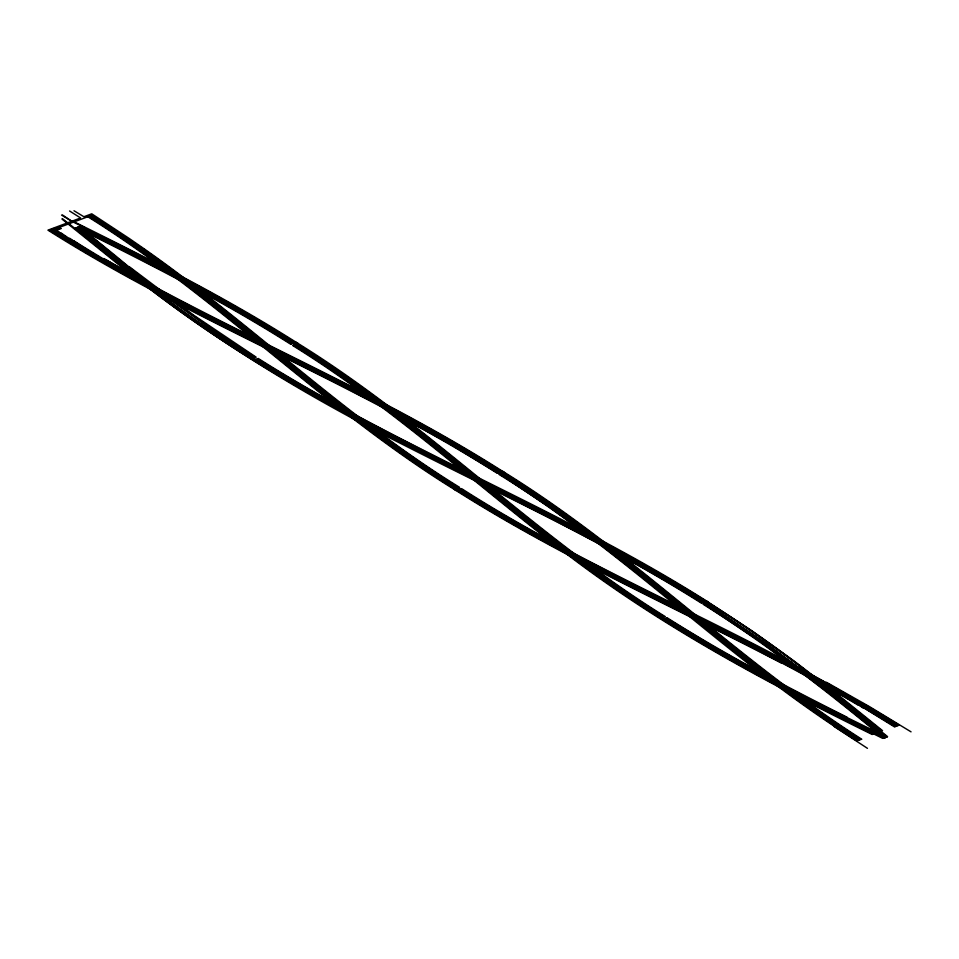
<?xml version="1.0" encoding="UTF-8"?>
<svg xmlns="http://www.w3.org/2000/svg" width="959" height="959" viewBox="0 0 959 959"><rect width="100%" height="100%" fill="white"/><g stroke="black" fill="none" stroke-linecap="round" stroke-linejoin="round"><path stroke-width="1.44" d="M61.544 215.044L71.673 221.265M54.088 228.47L49.329 230.244L86.262 252.72L126.564 275.689L195.228 312.119L334.235 381.802L390.84 411.159L450.574 444.341L505.393 477.702L549.819 507.431L594.928 540.205L637.267 573.17L755.812 668.711L795.55 698.62L834.114 725.699M91.177 214.624L143.814 249.4M54.687 228.853L50.695 230.34L57.18 234.392M90.11 215.907L52.517 229.944L66.579 238.671M55.286 229.237L52.074 230.436L69.863 242.171M60.009 227.751L53.896 230.04L68.149 238.863M60.609 228.134L55.274 230.124L60.261 233.241M61.208 228.518L56.641 230.22L68.952 239.354L102.289 259.11M73.999 210.74L83.877 216.734L91.74 213.809L129.081 238.371L143.85 248.597L144.569 249.927C235.65 313.521 316.446 390.469 407.815 453.667C537.567 546.162 686.212 605.764 824.8 682.772M62.395 218.64L110.681 256.437M114.72 246.115L77.319 227.439M72.369 220.942C149.077 259.014 225.773 297.458 298.093 343.514M84.848 227.822L72.476 221.673L62.527 215.032M80.088 226.108C195.72 281.035 308.954 343.67 409.805 423.255C493.777 489.03 573.554 560.595 664.527 616.925M84.907 228.506C198.213 284.116 309.889 344.689 408.978 423.506C492.962 489.294 572.775 560.859 663.748 617.212M79.393 226.444C194.269 282.785 307.719 343.802 408.15 423.758C492.159 489.558 571.972 561.147 662.981 617.5M78.71 226.768C190.769 281.838 301.629 341.02 400.107 418.436C486.872 485.674 568.555 559.852 662.213 617.788M78.015 227.103C150.863 263.293 223.567 300.119 292.327 343.73M76.624 227.762C149.424 263.929 222.068 300.73 290.793 344.305M886.823 737.075C811.614 700.25 736.14 663.472 665.438 618.267M886.14 737.399C810.906 700.549 735.385 663.808 664.671 618.555M885.445 737.735L831.345 711.338L766.325 677.545M884.749 738.07C809.468 701.592 734.606 663.76 663.868 618.831M884.054 738.394L844.316 718.567M873.649 733.875C762.944 680.914 654.422 621.54 557.275 545.947C469.862 478.373 387.724 403.571 293.466 345.24M873.673 733.887L882.76 738.406M872.954 734.21L841.043 718.255M872.27 734.534C763.268 680.938 655.524 623.23 559.373 548.416C470.857 480.303 387.975 404.494 292.687 345.528M114.708 246.115C174.922 276.384 234.595 307.923 291.56 344.017M845.454 716.421C784.69 685.889 724.453 654.122 666.973 617.692M846.27 716.829L847.097 717.248M841.738 717.931C734.318 664.779 629.967 604.374 536.537 528.912C457.215 465.738 380.615 398.608 294.233 344.952M842.661 717.728L843.488 718.147M785.361 660.991L822.822 680.986L885.397 719.058M781.106 662.933C671.744 605.884 558.534 555.729 454.242 489.378M767.751 676.91L714.395 647.157L666.205 617.98M826.382 682.233L869.597 706.687L911.05 731.849M821.899 684.031L856.375 703.415L863.424 708.233M821.168 684.342C700.418 616.901 571.816 563.772 455.01 489.09M840.863 691.679L861.937 703.69M840.132 691.99C678.049 601.005 501.965 532.856 355.286 416.098C267.765 348.513 185.483 273.699 91.321 215.092M105.514 259.505C236.31 334.655 377.103 391.26 504.506 472.499M103.332 261.172L79.933 246.739M103.764 258.498C233.96 335.194 376.192 390.888 503.727 472.787M100.659 258.906C251.773 347.422 418.244 409.637 560.643 513.377C662.561 585.661 752.863 673.398 858.677 740.372M459.613 487.352C347.098 418.232 252.457 324.789 144.605 249.124M99.832 259.158L90.29 253.608M862.68 703.391L898.451 725.519M858.964 704.901L894.639 726.982M858.221 705.213C727.425 627.006 584.391 571.084 455.777 488.802M867.907 706.423L881.621 714.539M867.152 706.723C735.997 626.91 591.032 571.66 461.531 488.575M89.535 253.907L70.618 241.872M864.167 707.934L895.394 726.694M876.73 713.112L891.283 722.642M875.219 713.712C739.257 632.005 590.576 573.722 456.544 488.515M882.472 715.042L899.218 725.232M79.058 246.211L57.948 234.104M78.254 246.475C223.147 334.991 384.403 394.64 525.52 490.049C641.787 566.278 740.36 666.181 857.897 740.66M77.499 246.775L66.603 239.438M886.152 718.77L896.929 726.107M73.687 240.721C211.232 327.51 365.882 384.751 502.96 473.063M72.932 241.021L61.028 232.953M892.038 722.343L897.684 725.807M69.671 238.276C126.924 277.091 190.206 307.491 252.217 338.827C336.933 380.975 422.236 422.499 502.18 473.35M896.162 726.395C742.47 628.948 568.651 566.925 418.687 462.825C304.902 386.261 207.743 286.957 90.146 215.895M704.469 602C515.594 484.427 299.747 411.843 127.319 267.849L126.72 266.482L113.186 255.705M703.702 602.3C514.527 484.583 298.369 411.879 125.773 267.537M702.935 602.588C514.012 484.978 298.117 412.442 125.665 268.34L125.066 266.974L111.52 256.197M702.168 602.875C513.82 485.566 298.573 413.269 126.456 269.839M701.401 603.163C606.747 543.285 504.818 496.462 405.178 445.731C300.587 393.526 200.551 331.766 109.985 257.671L109.302 256.221L86.07 237.436M458.438 489.689C332.953 412.826 229.573 306.053 106.185 226.264M457.671 489.977C326.863 409.661 219.647 297.242 89.367 216.183M456.904 490.265C326.096 409.949 218.88 297.53 88.6 216.47M456.136 490.552C325.317 410.248 218.101 297.817 87.82 216.758M706.507 600.981L752.575 631.31L794.448 661.29L835.133 692.482L835.733 693.86L881.729 730.914M708.437 602.192C564.084 510.452 402.66 449.867 258.163 358.414M704.206 601.844L767.176 644.004L833.359 693.789M703.438 602.132L749.399 632.401L791.187 662.309L831.825 693.477L832.412 694.843L885.289 737.519M702.671 602.42L765.57 644.544L830.997 693.717M497.265 473.314C353.176 381.91 192.136 321.385 47.95 230.16L80.604 217.969L69.563 210.98M703.043 604.206C766.768 644.016 825.891 690.516 883.85 738.166M257.384 358.702C445.755 476.323 662.405 547.841 833.479 692.973L834.078 694.352L880.134 731.453M832.532 694.028L879.367 731.741M61.975 219.072L109.23 257.06M256.197 357.192L193.706 315.211L129.093 266.554M255.43 357.479L216.878 332.186L181.551 307.3L137.569 274.106L114.852 255.226M254.686 357.779L211.388 329.237L167.322 297.674L128.146 267.597L127.559 266.23L114.768 256.077L114.097 254.614L90.865 235.842M256.616 358.99C443.597 475.316 657.155 547.253 828.468 689.041M867.451 748.332L834.174 726.55M502.672 471.301C630.411 549.723 735.421 658.905 861.793 739.245M501.893 471.588C629.643 549.998 734.63 659.205 861.014 739.521M501.125 471.876C628.864 550.286 733.851 659.492 860.235 739.809M296.175 342.291C427.211 422.919 534.475 535.733 665.294 616.637M500.346 472.164C628.073 550.586 733.084 659.768 859.456 740.096M703.846 603.93L761.05 642.158L830.362 694.1L831.705 694.28M499.171 474.513C626.407 552.528 730.554 662.309 857.118 740.935M90.554 215.379L106.149 225.449M829.295 688.79L835.025 693.297M835.852 693.045L882.568 730.674M834.198 693.537L887.578 736.608M831.069 694.652L884.45 737.723M126.6 267.285L77.931 227.139M124.946 267.777L76.252 227.619M125.737 269.275L110.057 256.82M114.013 255.466L79.597 226.66M112.347 255.957L77.092 227.379M90.038 236.082L78.758 226.899M85.89 236.393L75.413 227.858M886.967 737.039L880.074 731.405M886.128 737.279L879.235 731.645"/></g></svg>
